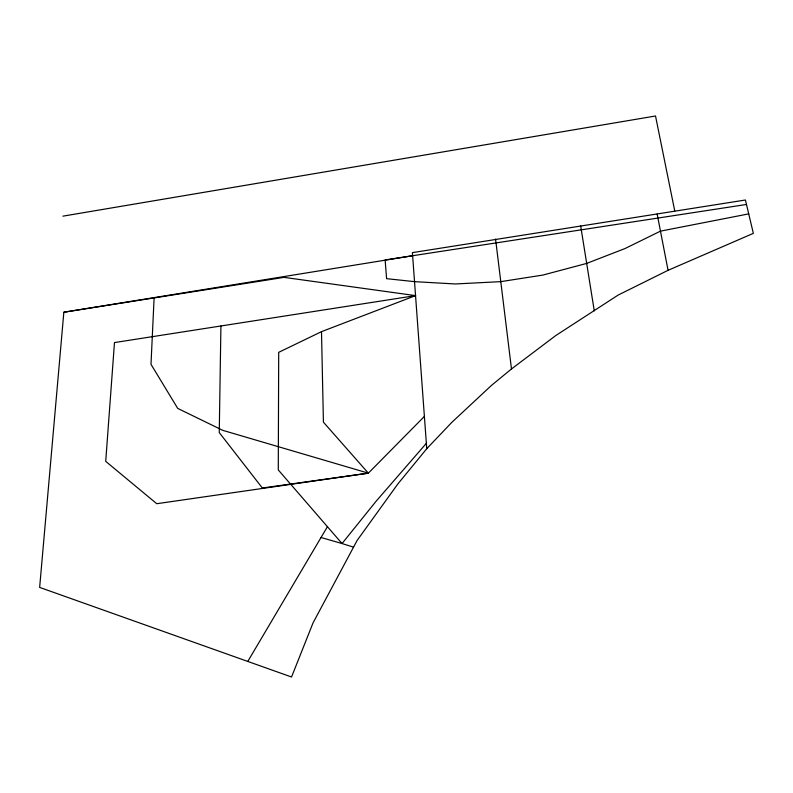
<?xml version="1.0" encoding="UTF-8"?>
<svg xmlns="http://www.w3.org/2000/svg" width="793" height="793" viewBox="0 0 793 793"><rect width="100%" height="100%" fill="white"/><g stroke="black" fill="none" stroke-linecap="round" stroke-linejoin="round"><path stroke-width="1.19" d="M220.92 325.973L219.255 432.562L262.344 488.002L368.358 473.163L424.384 416.414M154.11 297.811L150.997 364.324L177.731 408.405L222.793 430.351L368.358 473.163L323.415 422.163L321.502 331.652L415.552 295.62L284.033 277.362L63.846 312.224L39.65 587.405L291.546 677.004L313.047 622.882L357.128 540.449L397.808 484.008L426.753 448.709L451.802 422.372L491.521 385.358L511.485 368.963L555.734 335.578L618.124 295.085L668.063 270.314L753.35 233.36L745.42 200.014L412.4 252.63L426.753 448.709M247.783 661.441L327.43 526.691M426.356 443.337L376.288 501.017L342.041 543.552L321.036 537.505M321.502 331.652L278.7 352.34L278.274 469.932L342.041 543.552L353.549 547.14M748.721 213.882L660.48 231.14L624.983 248.556L586.681 263.415L542.868 275.072L500.779 281.644L455.321 283.963L414.531 281.654L386.597 278.67L385.13 259.955L746.481 204.465M62.885 216.162L655.524 115.996L674.754 210.958M63.846 312.224L412.628 255.733M415.552 295.62L114.479 342.576L105.717 461.357L156.746 503.714L368.358 473.163M657.179 214.13L668.063 270.314M580.684 225.955L594.274 310.846M495.566 239.089L511.485 368.963"/></g></svg>
